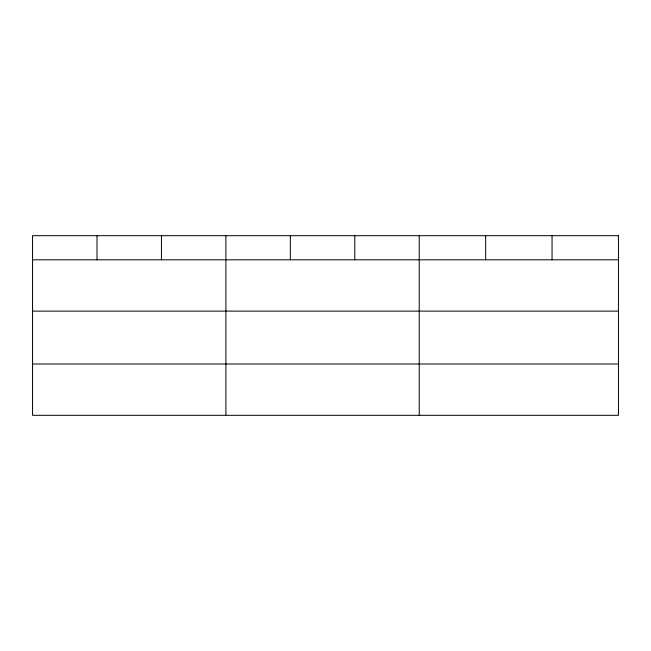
<?xml version="1.0" encoding="UTF-8"?>
<svg xmlns="http://www.w3.org/2000/svg" width="651" height="651" viewBox="0 0 651 651"><rect width="100%" height="100%" fill="white"/><g stroke="black" fill="none" stroke-linecap="round" stroke-linejoin="round"><path stroke-width="0.98" d="M32.55 259.798L618.45 259.798M32.55 311.121L618.45 311.121M32.55 363.99L618.45 363.99M552.048 235.686L552.048 259.798M485.646 235.686L485.646 259.798M419.244 235.686L419.244 415.314M354.795 235.686L354.795 259.798M290.346 235.686L290.346 259.798M225.897 235.686L225.897 415.314M161.448 235.686L161.448 259.798M96.999 235.686L96.999 259.798M618.45 235.686L32.55 235.686L32.55 415.314L618.45 415.314L618.45 235.686"/></g></svg>
